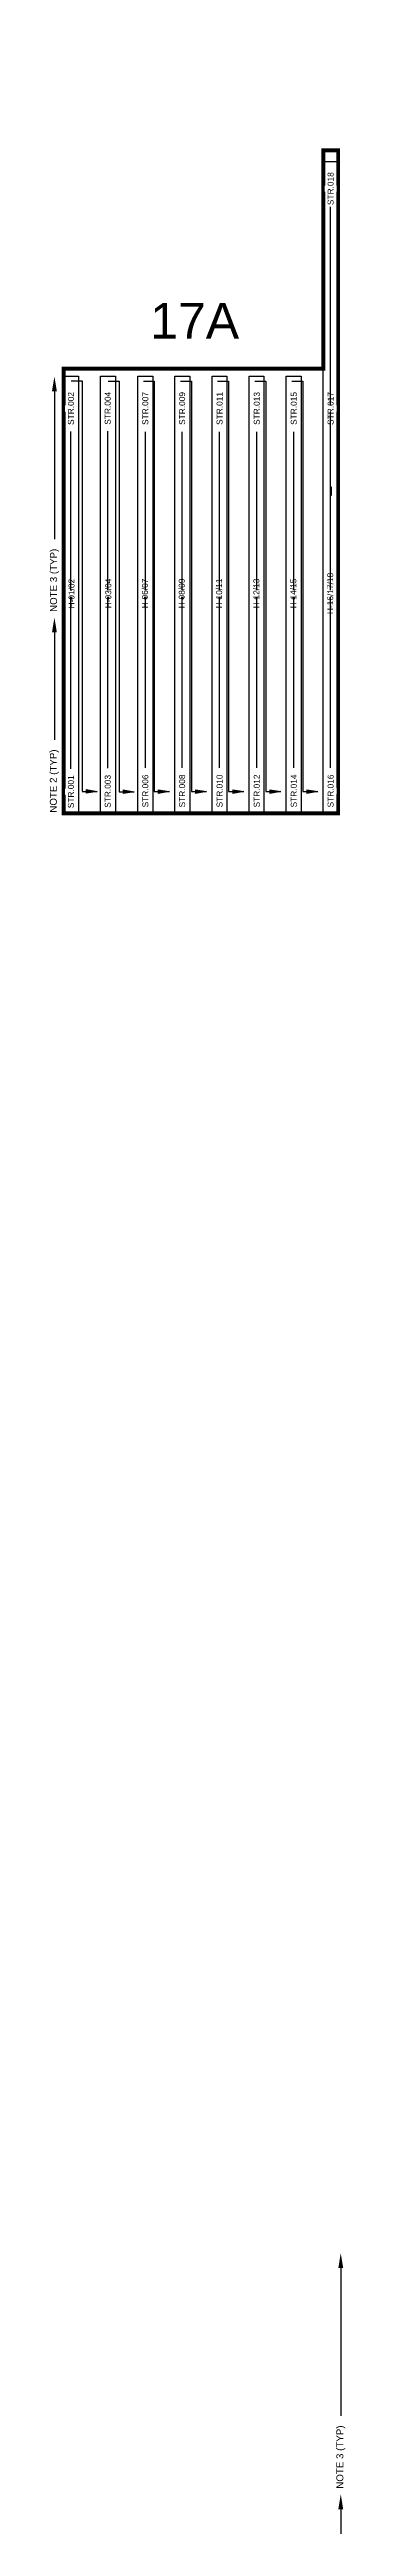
# Model space of a CAD drawing. Header units: feet. Extents: x -3 to 4075, y -14 to 63730.
# Drawn here: x 894 to 1043, y 642 to 1887 of the extents above; entities that cross this region are included whole.
import ezdxf
from ezdxf import colors
from ezdxf.entities.mleader import LeaderData, LeaderLine
from ezdxf.math import Vec2, Vec3

# ---------------------------------------------------------------- set-up
doc = ezdxf.new("R2010")
doc.units = ezdxf.units.FT
doc.header["$MEASUREMENT"] = 0
for name, color, linetype in [('E-TEXT', 7, 'Continuous'), ('G-ANNO-TEXT', 1, 'Continuous'), ('JINKO', 210, 'Continuous'), ('PV-LBD ARCHETYPES', 7, 'Continuous'), ('PVcase PV Modules (detailed)', 142, 'Continuous'), ('PVcase PV Modules (optimised)', 142, 'Continuous')]:
    doc.layers.add(name, color=color, linetype=linetype)
doc.styles.add('NEI-A', font='arial.ttf')

# ---------------------------------------------------------------- blocks, each defined once
blk = doc.blocks.new('1P58@52DEG F TR ID3 PVBlock')
at = {"layer": 'PVcase PV Modules (detailed)', "color": 0}
blk.add_polyline3d([(-4.10355, -111.909, 0), (-3.35745, -111.909, 0), (-3.35745, -107.909, 0), (-4.10355, -107.909, 0)], close=True, dxfattribs=at)
blk.add_polyline3d([(-3.543975, -110.095525, 0), (-3.543975, -109.722475, 0), (-3.7305, -109.909, 0), (-3.917025, -109.722475, 0), (-3.917025, -110.095525, 0)], dxfattribs=at)
at = {"layer": 'PVcase PV Modules (optimised)', "color": 0}
for points in [[(0, 0, 0), (0, -219.818, 0), (-7.461, -219.818, 0), (-7.461, 0, 0)], [(-4.10355, -111.909, 0), (-3.35745, -111.909, 0), (-3.35745, -107.909, 0), (-4.10355, -107.909, 0)]]:
    blk.add_polyline3d(points, close=True, dxfattribs=at)
blk.add_polyline3d([(-3.543975, -110.095525, 0), (-3.543975, -109.722475, 0), (-3.7305, -109.909, 0), (-3.917025, -109.722475, 0), (-3.917025, -110.095525, 0)], dxfattribs=at)
blk = doc.blocks.new('1P87@52DEG F TR ID3 PVBlock')
at = {"layer": 'PVcase PV Modules (detailed)', "color": 0}
blk.add_polyline3d([(-4.10355, -167.724, 0), (-3.35745, -167.724, 0), (-3.35745, -163.724, 0), (-4.10355, -163.724, 0)], close=True, dxfattribs=at)
blk.add_polyline3d([(-3.543975, -165.910525, 0), (-3.543975, -165.537475, 0), (-3.7305, -165.724, 0), (-3.917025, -165.537475, 0), (-3.917025, -165.910525, 0)], dxfattribs=at)
at = {"layer": 'PVcase PV Modules (optimised)', "color": 0}
for points in [[(0, 0, 0), (0, -327.727, 0), (-7.461, -327.727, 0), (-7.461, 0, 0)], [(-4.10355, -167.724, 0), (-3.35745, -167.724, 0), (-3.35745, -163.724, 0), (-4.10355, -163.724, 0)]]:
    blk.add_polyline3d(points, close=True, dxfattribs=at)
blk.add_polyline3d([(-3.543975, -165.910525, 0), (-3.543975, -165.537475, 0), (-3.7305, -165.724, 0), (-3.917025, -165.537475, 0), (-3.917025, -165.910525, 0)], dxfattribs=at)
blk = doc.blocks.new('_ClosedBlank')
at = {"color": 0, "linetype": 'ByBlock', "lineweight": -2}
for p, q in [((-1, 0.17), (0, 0)), ((-1, 0.17), (-1, -0.17)), ((0, 0), (-1, -0.17))]:
    blk.add_line(p, q, dxfattribs=at)
blk = doc.blocks.new('AR')
h = blk.add_hatch(color=256)
h.dxf.hatch_style = 1
h.paths.add_polyline_path([(0, 0.03), (0, -0.03), (0.18, 0)])
at = {"xscale": 0.1800047113158301, "yscale": 0.1800047113158301, "zscale": 0.1800047113158301}
blk.add_blockref('_ClosedBlank', (0.18, 0), dxfattribs=at)

msp = doc.modelspace()

# ---------------------------------------------------------------- linework, layer by layer
at = {"const_width": 2}
msp.add_lwpolyline([(901.5, 1503.4), (1039.5, 1503.4), (1039.5, 1836.7), (1032.1, 1836.7), (1032.1, 1727), (901.5, 1727)], close=True, dxfattribs=at)
at = {"layer": 'E-TEXT'}
for p, q in [((1035.7, 1526.3), (1035.7, 1808.4)), ((905.3, 1720.9), (910.8, 1720.9)), ((910.8, 1720.9), (910.8, 1514.6)), ((923.9, 1720.8), (929.4, 1720.8)), ((929.4, 1720.8), (929.4, 1514.3)), ((941.6, 1720.7), (947.1, 1720.7)), ((947.1, 1720.7), (947.1, 1514.4)), ((978.9, 1720.7), (984.4, 1720.7)), ((984.4, 1720.7), (984.4, 1514.4)), ((905.2, 1525.9), (905.2, 1695.4)), ((923.7, 1526.2), (923.7, 1695.5)), ((942.6, 1526.3), (942.6, 1695.3)), ((961.1, 1526.3), (961.1, 1695.3)), ((979.9, 1526.3), (979.9, 1695.3)), ((998.6, 1526.3), (998.6, 1695.3)), ((1017.2, 1526.3), (1017.2, 1695.3)), ((910.8, 1514.5), (918.3, 1514.5)), ((929.4, 1514.3), (937, 1514.3)), ((947.1, 1514.4), (954.7, 1514.4)), ((984.4, 1514.4), (992, 1514.4))]:
    msp.add_line(p, q, dxfattribs=at)

# ---------------------------------------------------------------- block references
at = {"layer": 'E-TEXT', "xscale": 30.78777906583937, "yscale": 30.78777906583937, "zscale": 30.78777906583937}
for p in [(912.8, 1514.5), (931.4, 1514.3), (949.1, 1514.4), (986.5, 1514.4)]:
    msp.add_blockref('AR', p, dxfattribs=at)
at = {"layer": 'JINKO'}
for name, p in [('1P87@52DEG F TR ID3 PVBlock', (1039.5, 1831.2)), ('1P58@52DEG F TR ID3 PVBlock', (909, 1723.2)), ('1P58@52DEG F TR ID3 PVBlock', (927.6, 1723.2)), ('1P58@52DEG F TR ID3 PVBlock', (946.3, 1723.2)), ('1P58@52DEG F TR ID3 PVBlock', (964.9, 1723.2)), ('1P58@52DEG F TR ID3 PVBlock', (983.6, 1723.2)), ('1P58@52DEG F TR ID3 PVBlock', (1002.2, 1723.2)), ('1P58@52DEG F TR ID3 PVBlock', (1020.9, 1723.2))]:
    msp.add_blockref(name, p, dxfattribs=at)

# ---------------------------------------------------------------- texts
at = {"layer": 'PV-LBD ARCHETYPES', "style": 'NEI-A'}
msp.add_text('17A', height=18, dxfattribs=at).set_placement((945, 1742.1))

# ---------------------------------------------------------------- leaders
at = {"layer": 'G-ANNO-TEXT'}
ml = msp.add_multileader_mtext('Standard', dxfattribs=at)
ml.set_content('NOTE 3 (TYP)', color=256, style='NEI-A')
ml.set_leader_properties()
ml.build(insert=Vec2(0, 0))
ml.multileader.update_dxf_attribs({"dogleg_length": 0.0625, "arrow_head_size": 7.5, "scale": 60})
ctx = ml.context
ctx.base_point, ctx.scale, ctx.char_height, ctx.arrow_head_size, ctx.landing_gap_size, ctx.plane_origin, ctx.plane_x_axis, ctx.plane_y_axis = Vec3(896.9, 1599.3), 60, 3.5, 7.5, 5.4, Vec3(975.1, 1530), Vec3(0, 1), Vec3(-1, 0)
notes = []
notes.append((ctx, [(1, (1, 1, 0), (896.9, 1645.1), (0, -1), 3.75, [(0, [(896.9, 1723.1)], 0, [])])]))
ctx.mtext.insert, ctx.mtext.text_direction, ctx.mtext.rotation, ctx.mtext.width, ctx.mtext.flow_direction = Vec3(894.7, 1604.7), Vec3(0, 1), 1.570796, 1027, 5
ml = msp.add_multileader_mtext('Standard', dxfattribs=at)
ml.set_content('NOTE 2 (TYP)', color=256, style='NEI-A')
ml.set_leader_properties()
ml.build(insert=Vec2(0, 0))
ml.multileader.update_dxf_attribs({"dogleg_length": 0.0625, "arrow_head_size": 7.5, "scale": 60})
ctx = ml.context
ctx.base_point, ctx.scale, ctx.char_height, ctx.arrow_head_size, ctx.landing_gap_size, ctx.plane_origin, ctx.plane_x_axis, ctx.plane_y_axis = Vec3(896.9, 1498.4), 60, 3.5, 7.5, 5.4, Vec3(975, 1429.2), Vec3(0, 1), Vec3(-1, 0)
notes.append((ctx, [(1, (1, 1, 0), (896.9, 1544.2), (0, -1), 3.75, [(0, [(896.9, 1601.9)], 0, [])])]))
ctx.mtext.insert, ctx.mtext.text_direction, ctx.mtext.rotation, ctx.mtext.width, ctx.mtext.flow_direction = Vec3(894.6, 1503.8), Vec3(0, 1), 1.570796, 55.295, 5
for ctx, leaders in notes:
    for number, flags, end, landing, length, lines in leaders:
        leader = LeaderData()
        leader.index, (leader.has_last_leader_line, leader.has_dogleg_vector, leader.attachment_direction) = number, flags
        leader.last_leader_point, leader.dogleg_vector, leader.dogleg_length = Vec3(end), Vec3(landing), length
        for number, points, colour, breaks in lines:
            line = LeaderLine()
            line.index, line.vertices, line.color, line.breaks = number, Vec3.list(points), colors.encode_raw_color(colour), breaks
            leader.lines.append(line)
        ctx.leaders.append(leader)

# ---------------------------------------------------------------- next in the draw order: texts
at = {"layer": 'G-ANNO-TEXT', "char_height": 3, "attachment_point": 5, "rotation": 90, "style": 'NEI-A', "bg_fill": 3, "box_fill_scale": 1.5, "bg_fill_color": 256, "bg_fill_transparency": 0}
for s, width, insert in [('STR.018', 0.0963, (1035.7, 1817.5)), ('STR.002', 0.0963, (905.2, 1707)), ('STR.004', 0.0963, (923.7, 1707.1)), ('STR.007', 0.0963, (942.6, 1707)), ('STR.009', 0.0963, (961.1, 1707)), ('STR.011', 0.0963, (979.9, 1707)), ('STR.013', 0.0963, (998.6, 1707)), ('STR.015', 0.0963, (1017.2, 1707)), ('STR.017', 0.0963, (1035.7, 1707)), ('STR.001', 0.0823, (905.2, 1514.3)), ('STR.003', 0.0823, (923.7, 1514.5)), ('STR.006', 0.0823, (942.6, 1514.7)), ('STR.008', 0.0823, (961.1, 1514.7)), ('STR.012', 0.0823, (998.6, 1514.7))]:
    msp.add_mtext_dynamic_manual_height_columns(s, width=width, gutter_width=0.561, heights=[0], dxfattribs=dict(at, insert=insert))
at = {"layer": 'G-ANNO-TEXT', "char_height": 3, "width": 0.0823, "attachment_point": 5, "rotation": 90, "style": 'NEI-A', "bg_fill": 3, "box_fill_scale": 1.5, "bg_fill_color": 256, "bg_fill_transparency": 0}
for s, insert in [('H-01/02', (905.5, 1613.9)), ('H-03/04', (924, 1614)), ('H-06/07', (942.4, 1614)), ('H-08/09', (960.9, 1614)), ('H-10/11', (979.7, 1614)), ('H-12/13', (998.4, 1614)), ('H-14/15', (1017, 1614)), ('H-16/17/18', (1035.5, 1614))]:
    msp.add_mtext(s, dxfattribs=dict(at, insert=insert))

# ---------------------------------------------------------------- next in the draw order: linework, layer by layer
at = {"layer": 'E-TEXT'}
for p, q in [((960.3, 1720.7), (965.8, 1720.7)), ((965.8, 1720.7), (965.8, 1514.4)), ((997.6, 1720.7), (1003.1, 1720.7)), ((1003.1, 1720.7), (1003.1, 1514.4)), ((1016.2, 1720.7), (1021.7, 1720.7)), ((965.8, 1514.4), (973.3, 1514.4)), ((1003.1, 1514.4), (1010.6, 1514.4))]:
    msp.add_line(p, q, dxfattribs=at)

# ---------------------------------------------------------------- next in the draw order: block references
at = {"layer": 'E-TEXT', "xscale": 30.78777906583937, "yscale": 30.78777906583937, "zscale": 30.78777906583937}
for p in [(967.8, 1514.4), (1005.1, 1514.4)]:
    msp.add_blockref('AR', p, dxfattribs=at)

# ---------------------------------------------------------------- next in the draw order: texts
at = {"layer": 'G-ANNO-TEXT', "char_height": 3, "attachment_point": 5, "rotation": 90, "style": 'NEI-A', "bg_fill": 3, "box_fill_scale": 1.5, "bg_fill_color": 256, "bg_fill_transparency": 0}
for s, insert in [('STR.010', (979.9, 1514.7)), ('STR.014', (1017.2, 1514.7))]:
    msp.add_mtext_dynamic_manual_height_columns(s, width=0.0823, gutter_width=0.561, heights=[0], dxfattribs=dict(at, insert=insert))

# ---------------------------------------------------------------- next in the draw order: linework, layer by layer
at = {"layer": 'E-TEXT'}
for p, q in [((1021.7, 1720.7), (1021.7, 1514.4)), ((1021.7, 1514.4), (1029.3, 1514.4))]:
    msp.add_line(p, q, dxfattribs=at)

# ---------------------------------------------------------------- next in the draw order: block references
at = {"layer": 'E-TEXT', "xscale": 30.78777906583937, "yscale": 30.78777906583937, "zscale": 30.78777906583937}
msp.add_blockref('AR', (1023.8, 1514.4), dxfattribs=at)

# ---------------------------------------------------------------- next in the draw order: texts
at = {"layer": 'G-ANNO-TEXT', "insert": (1035.7, 1514.7), "char_height": 3, "attachment_point": 5, "rotation": 90, "style": 'NEI-A', "bg_fill": 3, "box_fill_scale": 1.5, "bg_fill_color": 256, "bg_fill_transparency": 0}
msp.add_mtext_dynamic_manual_height_columns('STR.016', width=0.0823, gutter_width=0.561, heights=[0], dxfattribs=at)

# ---------------------------------------------------------------- next in the draw order: leaders
at = {"layer": 'G-ANNO-TEXT'}
ml = msp.add_multileader_mtext('Standard', dxfattribs=at)
ml.set_content('NOTE 3 (TYP)', color=256, style='NEI-A')
ml.set_leader_properties()
ml.build(insert=Vec2(0, 0))
ml.multileader.update_dxf_attribs({"dogleg_length": 0.0625, "arrow_head_size": 7.5, "scale": 60})
ctx = ml.context
ctx.base_point, ctx.scale, ctx.char_height, ctx.arrow_head_size, ctx.landing_gap_size, ctx.plane_origin, ctx.plane_x_axis, ctx.plane_y_axis = Vec3(1040.8, 655.8), 60, 3.5, 7.5, 5.4, Vec3(1119, 586.5), Vec3(0, 1), Vec3(-1, 0)
notes = []
notes.append((ctx, [(1, (1, 1, 0), (1040.8, 701.6), (0, -1), 3.75, [(0, [(1040.8, 779.6)], 0, [])])]))
ctx.mtext.insert, ctx.mtext.text_direction, ctx.mtext.rotation, ctx.mtext.width, ctx.mtext.flow_direction = Vec3(1038.6, 661.2), Vec3(0, 1), 1.570796, 1027, 5
ml = msp.add_multileader_mtext('Standard', dxfattribs=at)
ml.set_content('NOTE 2 (TYP)', color=256, style='NEI-A')
ml.set_leader_properties()
ml.build(insert=Vec2(0, 0))
ml.multileader.update_dxf_attribs({"dogleg_length": 0.0625, "arrow_head_size": 7.5, "scale": 60})
ctx = ml.context
ctx.base_point, ctx.scale, ctx.char_height, ctx.arrow_head_size, ctx.landing_gap_size, ctx.plane_origin, ctx.plane_x_axis, ctx.plane_y_axis = Vec3(1040.8, 555), 60, 3.5, 7.5, 5.4, Vec3(1118.9, 485.7), Vec3(0, 1), Vec3(-1, 0)
notes.append((ctx, [(1, (1, 1, 0), (1040.8, 600.7), (0, -1), 3.75, [(0, [(1040.8, 658.4)], 0, [])])]))
ctx.mtext.insert, ctx.mtext.text_direction, ctx.mtext.rotation, ctx.mtext.width, ctx.mtext.flow_direction = Vec3(1038.5, 560.4), Vec3(0, 1), 1.570796, 55.295, 5
for ctx, leaders in notes:
    for number, flags, end, landing, length, lines in leaders:
        leader = LeaderData()
        leader.index, (leader.has_last_leader_line, leader.has_dogleg_vector, leader.attachment_direction) = number, flags
        leader.last_leader_point, leader.dogleg_vector, leader.dogleg_length = Vec3(end), Vec3(landing), length
        for number, points, colour, breaks in lines:
            line = LeaderLine()
            line.index, line.vertices, line.color, line.breaks = number, Vec3.list(points), colors.encode_raw_color(colour), breaks
            leader.lines.append(line)
        ctx.leaders.append(leader)

doc.saveas('drawing.dxf')
